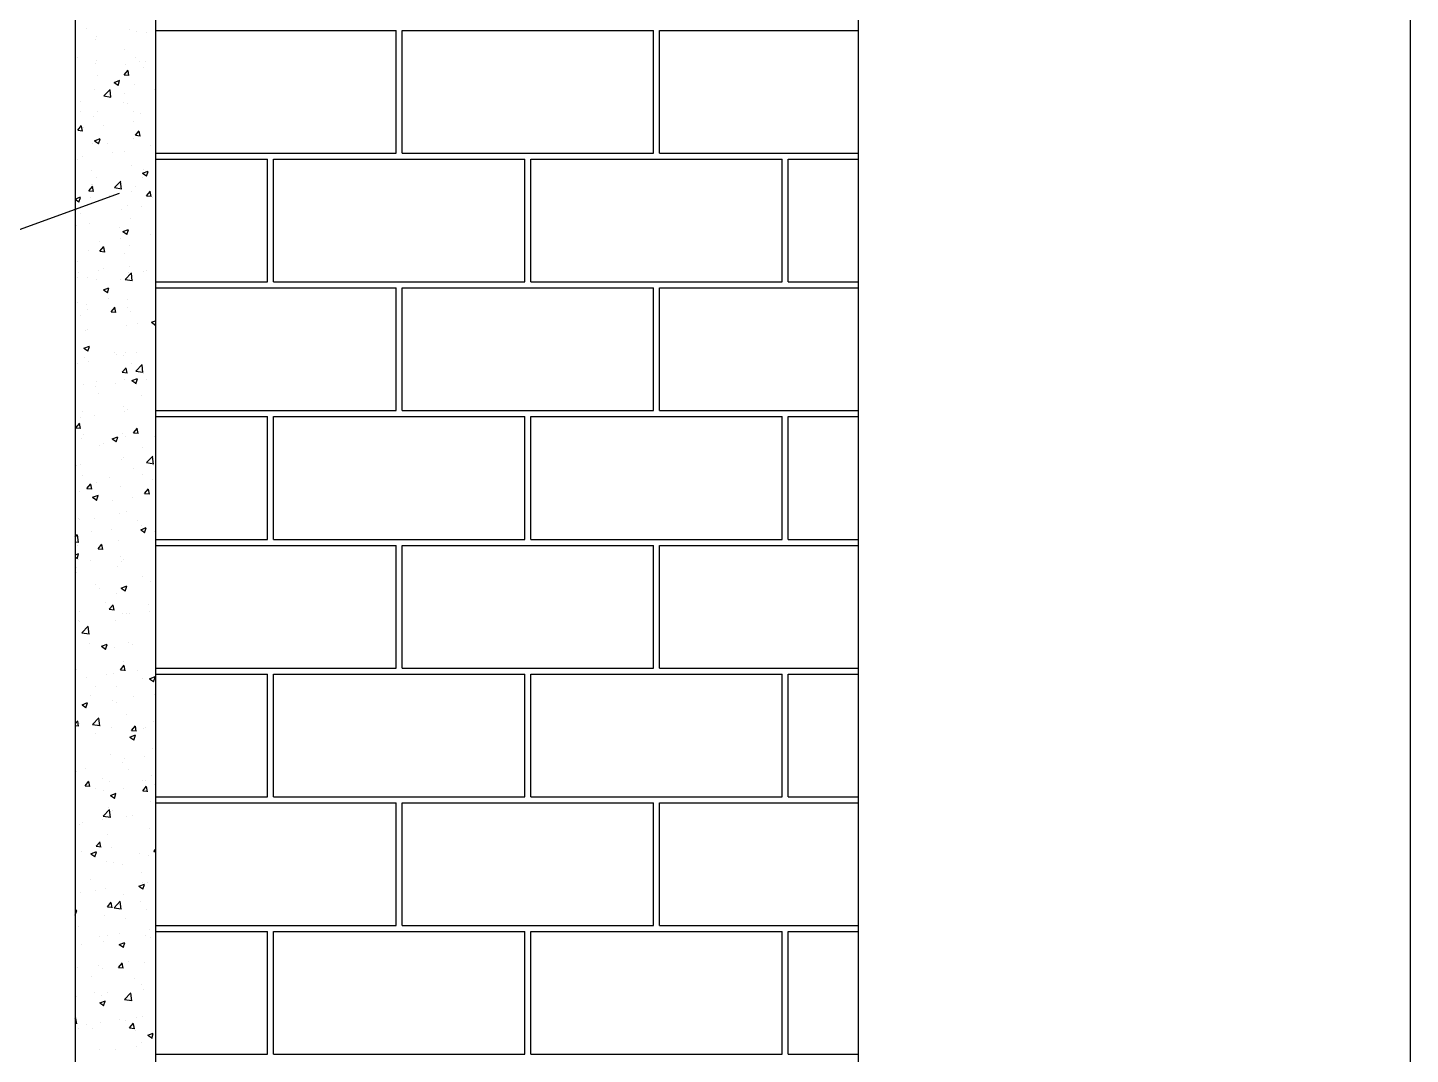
# Model space of a CAD drawing. Header units: metres. Extents: x 3396 to 3562, y 2179 to 2331.
# Drawn here: x 3523.224 to 3526.991, y 2245.48 to 2248.276 of the extents above; entities that cross this region are included whole.
import ezdxf

# ---------------------------------------------------------------- set-up
doc = ezdxf.new("R2010")
doc.units = ezdxf.units.M

# ---------------------------------------------------------------- blocks, each defined once
blk = doc.blocks.new('A$C70167D43')
at = {"color": 0}
for p, q in [((63.73, 286.7), (63.73, 649.47)), ((-26.88, 591.19), (-26.88, 330.66)), ((-17.58, 591.19), (-17.58, 330.66)), ((-55.26, 512.38), (-21.77, 524.54))]:
    blk.add_line(p, q, dxfattribs=at)
at = {"color": 2}
for p, q in [((-25.56, 543.62), (-25.56, 543.62)), ((-24.49, 542.35), (-24.49, 542.35)), ((-24.44, 542.67), (-24.44, 542.67)), ((-20.6, 543.41), (-20.6, 543.41)), ((-19.74, 543.26), (-19.74, 543.26)), ((-18.61, 543.12), (-18.61, 543.12)), ((-21.16, 541.12), (-21.16, 541.12)), ((-26.58, 540.19), (-26.58, 540.19)), ((-24.55, 539.57), (-24.55, 539.57)), ((-24.41, 539.93), (-24.41, 539.93)), ((-21.06, 539.45), (-21.06, 539.45)), ((-19.85, 540.17), (-19.85, 540.17)), ((-19.44, 539.72), (-19.44, 539.72)), ((-18.93, 539.08), (-18.93, 539.08)), ((-18.73, 539.76), (-18.73, 539.76)), ((-24.35, 538.15), (-24.35, 538.15)), ((-22.38, 537.34), (-21.73, 537.59)), ((-21.92, 536.98), (-21.74, 537.55)), ((-21.21, 538.23), (-20.76, 538.76)), ((-21.21, 538.23), (-20.66, 538.18)), ((-20.66, 538.13), (-20.77, 538.72)), ((-24.67, 536.47), (-24.67, 536.47)), ((-23.57, 535.78), (-22.84, 536.54)), ((-22.75, 535.62), (-22.85, 536.5)), ((-22.38, 537.34), (-21.92, 537.03)), ((-21.18, 536.09), (-21.18, 536.09)), ((-19.97, 537.07), (-19.97, 537.07)), ((-17.65, 536.55), (-17.65, 536.55)), ((-26.22, 535.18), (-26.22, 535.18)), ((-23.57, 535.78), (-22.74, 535.65)), ((-23.5, 535.78), (-23.5, 535.78)), ((-21.25, 534.97), (-21.25, 534.97)), ((-20.8, 534.89), (-20.8, 534.89)), ((-26.23, 533.96), (-26.23, 533.96)), ((-24.78, 533.38), (-24.78, 533.38)), ((-24.26, 533.93), (-24.26, 533.93)), ((-20.1, 532.88), (-20.1, 532.88)), ((-20.08, 533.97), (-20.08, 533.97)), ((-19.29, 533.72), (-19.29, 533.72)), ((-26.59, 531.81), (-26.15, 532.35)), ((-26.59, 531.81), (-26.04, 531.76)), ((-26.05, 531.72), (-26.15, 532.3)), ((-25.95, 532.11), (-25.95, 532.11)), ((-23.62, 532.42), (-23.62, 532.42)), ((-19.92, 531.23), (-19.47, 531.76)), ((-19.92, 531.23), (-19.36, 531.18)), ((-19.37, 531.14), (-19.48, 531.72)), ((-24.89, 530.28), (-24.89, 530.28)), ((-24.64, 530.59), (-23.99, 530.84)), ((-24.64, 530.59), (-24.18, 530.28)), ((-24.19, 530.24), (-24, 530.8)), ((-23.11, 530.24), (-23.11, 530.24)), ((-20.19, 530.87), (-20.19, 530.87)), ((-18.14, 530.03), (-18.14, 530.03)), ((-26.61, 528.41), (-26.61, 528.41)), ((-26.07, 528.75), (-26.07, 528.75)), ((-22.55, 529.21), (-22.55, 529.21)), ((-21.18, 529.34), (-21.18, 529.34)), ((-25.01, 527.18), (-25.01, 527.18)), ((-24.38, 526.36), (-24.38, 526.36)), ((-20.31, 527.78), (-20.31, 527.78)), ((-19.12, 526.32), (-19.12, 526.32)), ((-19.09, 526.85), (-18.44, 527.1)), ((-19.09, 526.85), (-18.63, 526.54)), ((-18.95, 527.3), (-18.95, 527.3)), ((-18.63, 526.49), (-18.45, 527.05)), ((-25.3, 524.81), (-24.85, 525.35)), ((-25.3, 524.81), (-24.75, 524.77)), ((-24.99, 525.54), (-24.99, 525.54)), ((-24.92, 525.49), (-24.92, 525.49)), ((-24.75, 524.72), (-24.86, 525.3)), ((-22.33, 525.18), (-21.61, 525.93)), ((-22.33, 525.18), (-21.51, 525.05)), ((-21.51, 525.01), (-21.62, 525.9)), ((-20.42, 524.68), (-20.42, 524.68)), ((-19.95, 525.28), (-19.95, 525.28)), ((-18.63, 524.23), (-18.18, 524.77)), ((-18.08, 524.14), (-18.19, 524.72)), ((-26.88, 523.86), (-26.26, 524.1)), ((-26.88, 523.83), (-26.45, 523.53)), ((-26.45, 523.49), (-26.26, 524.05)), ((-25.12, 524.08), (-25.12, 524.08)), ((-22.96, 524.24), (-22.96, 524.24)), ((-20.83, 523.11), (-20.83, 523.11)), ((-18.63, 524.23), (-18.07, 524.18)), ((-17.99, 524.03), (-17.99, 524.03)), ((-26.25, 522.18), (-26.25, 522.18)), ((-21.57, 522.65), (-21.57, 522.65)), ((-20.53, 521.58), (-20.53, 521.58)), ((-19.24, 522.96), (-19.24, 522.96)), ((-26.77, 520.76), (-26.77, 520.76)), ((-25.23, 520.99), (-25.23, 520.99)), ((-21.8, 520.55), (-21.8, 520.55)), ((-21.35, 520.1), (-20.7, 520.35)), ((-21.35, 520.1), (-20.89, 519.79)), ((-20.9, 519.74), (-20.71, 520.31)), ((-24.01, 518.98), (-24.01, 518.98)), ((-24.01, 517.82), (-23.56, 518.35)), ((-23.46, 517.72), (-23.57, 518.31)), ((-21.68, 519.29), (-21.68, 519.29)), ((-20.65, 518.49), (-20.65, 518.49)), ((-18.16, 519.75), (-18.16, 519.75)), ((-25.35, 517.89), (-25.35, 517.89)), ((-24.01, 517.82), (-23.46, 517.77)), ((-21.21, 517.56), (-21.21, 517.56)), ((-26.64, 516.62), (-26.64, 516.62)), ((-26.46, 515.31), (-26.46, 515.31)), ((-24.13, 515.62), (-24.13, 515.62)), ((-23.61, 515.79), (-23.61, 515.79)), ((-21.1, 514.57), (-20.37, 515.33)), ((-20.76, 515.39), (-20.76, 515.39)), ((-20.61, 516.08), (-20.61, 516.08)), ((-20.28, 514.41), (-20.38, 515.29)), ((-18.98, 515.51), (-18.98, 515.51)), ((-18.65, 515.58), (-18.65, 515.58)), ((-26.62, 514.75), (-26.62, 514.75)), ((-25.46, 514.79), (-25.46, 514.79)), ((-24.41, 514.58), (-24.41, 514.58)), ((-23.62, 513.35), (-22.97, 513.6)), ((-23.16, 513), (-22.97, 513.56)), ((-21.65, 514.54), (-21.65, 514.54)), ((-21.1, 514.57), (-20.27, 514.45)), ((-26.58, 511.95), (-26.58, 511.95)), ((-23.62, 513.35), (-23.16, 513.04)), ((-23.06, 512.41), (-23.06, 512.41)), ((-20.87, 512.29), (-20.87, 512.29)), ((-26.28, 510.39), (-26.28, 510.39)), ((-25.57, 511.69), (-25.57, 511.69)), ((-25.46, 511.06), (-25.46, 511.06)), ((-22.72, 510.82), (-22.27, 511.35)), ((-22.72, 510.82), (-22.16, 510.77)), ((-22.17, 510.72), (-22.28, 511.31)), ((-20.85, 511.33), (-20.85, 511.33)), ((-20.5, 510.85), (-20.5, 510.85)), ((-25.5, 508.74), (-25.5, 508.74)), ((-20.99, 509.19), (-20.99, 509.19)), ((-19.63, 509.51), (-19.63, 509.51)), ((-18.06, 509.61), (-17.58, 509.79)), ((-18.06, 509.61), (-17.6, 509.29)), ((-17.61, 509.25), (-17.58, 509.35)), ((-25.69, 508.6), (-25.69, 508.6)), ((-25.88, 506.61), (-25.23, 506.86)), ((-25.88, 506.61), (-25.42, 506.29)), ((-25.8, 505.5), (-25.8, 505.5)), ((-25.43, 506.25), (-25.24, 506.81)), ((-22.31, 506.1), (-22.31, 506.1)), ((-22.08, 505.84), (-22.08, 505.84)), ((-21.24, 505.77), (-21.24, 505.77)), ((-21.1, 506.1), (-21.1, 506.1)), ((-19.75, 506.15), (-19.75, 506.15)), ((-26.66, 504.84), (-26.66, 504.84)), ((-25.31, 505.06), (-25.31, 505.06)), ((-21.43, 503.82), (-20.98, 504.35)), ((-20.88, 503.72), (-20.99, 504.31)), ((-20.35, 504.85), (-20.35, 504.85)), ((-19.87, 503.97), (-19.14, 504.73)), ((-19.87, 503.97), (-19.04, 503.84)), ((-19.05, 503.81), (-19.15, 504.69)), ((-25.91, 502.4), (-25.91, 502.4)), ((-24.44, 502.8), (-24.44, 502.8)), ((-22.19, 502.48), (-22.19, 502.48)), ((-21.43, 503.82), (-20.87, 503.77)), ((-21.21, 503), (-21.21, 503)), ((-20.33, 502.86), (-19.68, 503.11)), ((-20.33, 502.86), (-19.87, 502.55)), ((-19.87, 502.5), (-19.68, 503.06)), ((-19.01, 503.73), (-19.01, 503.73)), ((-18.67, 502.94), (-18.67, 502.94)), ((-24.52, 502.17), (-24.52, 502.17)), ((-24.16, 501.37), (-24.16, 501.37)), ((-19.19, 501.16), (-19.19, 501.16)), ((-26.02, 499.31), (-26.02, 499.31)), ((-21.32, 499.9), (-21.32, 499.9)), ((-21.12, 499.27), (-21.12, 499.27)), ((-20.88, 499.54), (-20.88, 499.54)), ((-26.81, 497.4), (-26.36, 497.94)), ((-26.26, 497.31), (-26.37, 497.89)), ((-26.31, 498.61), (-26.31, 498.61)), ((-24.64, 498.81), (-24.64, 498.81)), ((-26.81, 497.4), (-26.26, 497.35)), ((-26.14, 496.21), (-26.14, 496.21)), ((-25.97, 496.61), (-25.97, 496.61)), ((-22.59, 496.11), (-21.94, 496.36)), ((-22.59, 496.11), (-22.13, 495.8)), ((-22.14, 495.76), (-21.95, 496.32)), ((-21.44, 496.8), (-21.44, 496.8)), ((-21.01, 496.4), (-21.01, 496.4)), ((-20.14, 496.82), (-19.69, 497.35)), ((-20.14, 496.82), (-19.58, 496.77)), ((-19.59, 496.73), (-19.7, 497.31)), ((-17.69, 496.38), (-17.69, 496.38)), ((-24.01, 495.36), (-24.01, 495.36)), ((-23.57, 495.61), (-23.57, 495.61)), ((-19.04, 495.15), (-19.04, 495.15)), ((-26.69, 493.06), (-26.69, 493.06)), ((-26.25, 493.11), (-26.25, 493.11)), ((-21.55, 493.71), (-21.55, 493.71)), ((-21.27, 493.99), (-21.27, 493.99)), ((-20.14, 492.71), (-20.14, 492.71)), ((-18.63, 493.37), (-17.91, 494.12)), ((-18.63, 493.37), (-17.8, 493.24)), ((-17.81, 493.2), (-17.92, 494.09)), ((-17.81, 493.02), (-17.81, 493.02)), ((-26.01, 491.94), (-26.01, 491.94)), ((-22.86, 491.67), (-22.86, 491.67)), ((-19.04, 491.95), (-19.04, 491.95)), ((-17.89, 491.46), (-17.89, 491.46)), ((-26.36, 490.01), (-26.36, 490.01)), ((-25.52, 490.4), (-25.07, 490.94)), ((-25.52, 490.4), (-24.97, 490.36)), ((-24.97, 490.31), (-25.08, 490.89)), ((-24.86, 489.37), (-24.2, 489.62)), ((-24.46, 491.02), (-24.46, 491.02)), ((-24.4, 489.01), (-24.21, 489.57)), ((-21.66, 490.61), (-21.66, 490.61)), ((-18.85, 489.82), (-18.4, 490.36)), ((-18.85, 489.82), (-18.29, 489.77)), ((-18.3, 489.73), (-18.41, 490.31)), ((-24.86, 489.37), (-24.39, 489.05)), ((-22.58, 489.04), (-22.58, 489.04)), ((-20.26, 489.35), (-20.26, 489.35)), ((-26.48, 486.92), (-26.48, 486.92)), ((-26.34, 486.83), (-26.34, 486.83)), ((-24.67, 486.92), (-24.67, 486.92)), ((-21.78, 487.51), (-21.78, 487.51)), ((-20.91, 487.76), (-20.91, 487.76)), ((-19.7, 486.71), (-19.7, 486.71)), ((-26.88, 484.77), (-26.6, 485.06)), ((-26.51, 484.14), (-26.61, 485.02)), ((-25.03, 485.37), (-25.03, 485.37)), ((-22.71, 485.67), (-22.71, 485.67)), ((-22.7, 485.68), (-22.7, 485.68)), ((-19.3, 485.62), (-18.65, 485.87)), ((-19.3, 485.62), (-18.84, 485.31)), ((-19.18, 486.14), (-19.18, 486.14)), ((-18.85, 485.26), (-18.66, 485.82)), ((-17.74, 485.46), (-17.74, 485.46)), ((-26.88, 484.23), (-26.5, 484.17)), ((-26.59, 483.82), (-26.59, 483.82)), ((-24.23, 483.41), (-23.78, 483.94)), ((-24.23, 483.41), (-23.67, 483.36)), ((-23.68, 483.31), (-23.79, 483.89)), ((-21.89, 484.41), (-21.89, 484.41)), ((-26.88, 482.71), (-26.47, 482.87)), ((-26.88, 482.46), (-26.66, 482.31)), ((-26.66, 482.26), (-26.48, 482.82)), ((-26.52, 482.19), (-26.52, 482.19)), ((-25.15, 482.01), (-25.15, 482.01)), ((-21.63, 482.47), (-21.63, 482.47)), ((-21.55, 481.98), (-21.55, 481.98)), ((-21.29, 482.21), (-21.29, 482.21)), ((-26.72, 481.28), (-26.72, 481.28)), ((-26.7, 480.72), (-26.7, 480.72)), ((-22, 481.32), (-22, 481.32)), ((-19.06, 480.17), (-19.06, 480.17)), ((-24.49, 479.23), (-24.49, 479.23)), ((-24.07, 478.8), (-24.07, 478.8)), ((-21.57, 478.87), (-20.91, 479.12)), ((-21.57, 478.87), (-21.1, 478.56)), ((-21.11, 478.51), (-20.92, 479.08)), ((-18.2, 479.57), (-18.2, 479.57)), ((-26.82, 477.62), (-26.82, 477.62)), ((-23.37, 477.23), (-23.37, 477.23)), ((-22.94, 476.41), (-22.49, 476.94)), ((-22.39, 476.31), (-22.5, 476.9)), ((-22.12, 478.22), (-22.12, 478.22)), ((-18.4, 477.02), (-18.4, 477.02)), ((-26.52, 475.13), (-26.52, 475.13)), ((-26.37, 476.19), (-26.37, 476.19)), ((-22.94, 476.41), (-22.38, 476.36)), ((-22.23, 475.12), (-22.23, 475.12)), ((-21.4, 475.98), (-21.4, 475.98)), ((-20.94, 475.98), (-20.94, 475.98)), ((-20.65, 475.9), (-20.65, 475.9)), ((-18.32, 476.21), (-18.32, 476.21)), ((-26.36, 475.05), (-26.36, 475.05)), ((-26.1, 473.7), (-25.37, 474.45)), ((-26.1, 473.7), (-25.27, 473.57)), ((-25.28, 473.53), (-25.38, 474.42)), ((-25.22, 472.5), (-25.22, 472.5)), ((-23.83, 472.13), (-23.18, 472.38)), ((-23.83, 472.13), (-23.37, 471.81)), ((-23.37, 471.77), (-23.19, 472.33)), ((-23.09, 472.23), (-23.09, 472.23)), ((-22.34, 472.02), (-22.34, 472.02)), ((-20.76, 472.54), (-20.76, 472.54)), ((-20.25, 472.29), (-20.25, 472.29)), ((-21.32, 470.43), (-21.32, 470.43)), ((-26.75, 469.5), (-26.75, 469.5)), ((-23.21, 468.87), (-23.21, 468.87)), ((-22.46, 468.93), (-22.46, 468.93)), ((-21.65, 469.41), (-21.2, 469.94)), ((-21.65, 469.41), (-21.09, 469.36)), ((-21.1, 469.31), (-21.21, 469.9)), ((-19.69, 469.33), (-19.69, 469.33)), ((-17.62, 469.62), (-17.62, 469.62)), ((-25.54, 468.56), (-25.54, 468.56)), ((-24.52, 467.45), (-24.52, 467.45)), ((-22.06, 467.53), (-22.06, 467.53)), ((-19.09, 468.38), (-19.09, 468.38)), ((-18.28, 468.38), (-17.62, 468.63)), ((-18.28, 468.38), (-17.81, 468.07)), ((-17.82, 468.02), (-17.63, 468.58)), ((-26.09, 465.38), (-25.44, 465.63)), ((-25.64, 465.02), (-25.45, 465.58)), ((-25.07, 466.49), (-25.07, 466.49)), ((-22.57, 465.83), (-22.57, 465.83)), ((-22.14, 465.67), (-22.14, 465.67)), ((-20.1, 466.28), (-20.1, 466.28)), ((-17.74, 466.53), (-17.74, 466.53)), ((-26.09, 465.38), (-25.63, 465.07)), ((-25.66, 465.2), (-25.66, 465.2)), ((-20.96, 464.2), (-20.96, 464.2)), ((-26.88, 463.17), (-26.58, 463.53)), ((-26.88, 462.98), (-26.48, 462.94)), ((-26.48, 462.9), (-26.59, 463.48)), ((-26.39, 463.26), (-26.39, 463.26)), ((-24.86, 463.09), (-24.14, 463.85)), ((-24.86, 463.09), (-24.03, 462.97)), ((-24.04, 462.93), (-24.15, 463.81)), ((-23.91, 462.8), (-23.91, 462.8)), ((-22.68, 462.73), (-22.68, 462.73)), ((-20.36, 462.41), (-19.91, 462.94)), ((-20.36, 462.41), (-19.8, 462.36)), ((-19.81, 462.32), (-19.92, 462.9)), ((-18.95, 462.59), (-18.95, 462.59)), ((-18.71, 462.77), (-18.71, 462.77)), ((-17.85, 463.43), (-17.85, 463.43)), ((-24.58, 462), (-24.58, 462)), ((-20.54, 461.63), (-19.89, 461.88)), ((-20.54, 461.63), (-20.08, 461.32)), ((-20.08, 461.27), (-19.9, 461.84)), ((-22.8, 459.63), (-22.8, 459.63)), ((-21.16, 459.1), (-21.16, 459.1)), ((-18.83, 459.41), (-18.83, 459.41)), ((-17.96, 460.33), (-17.96, 460.33)), ((-26.77, 457.71), (-26.77, 457.71)), ((-25.72, 458.05), (-25.72, 458.05)), ((-21.35, 458.64), (-21.35, 458.64)), ((-20.76, 457.84), (-20.76, 457.84)), ((-25.74, 455.99), (-25.29, 456.53)), ((-25.74, 455.99), (-25.18, 455.95)), ((-25.19, 455.9), (-25.3, 456.48)), ((-23.76, 456.8), (-23.76, 456.8)), ((-22.91, 456.54), (-22.91, 456.54)), ((-19.12, 456.6), (-19.12, 456.6)), ((-19.07, 455.41), (-18.62, 455.95)), ((-18.8, 456.59), (-18.8, 456.59)), ((-18.52, 455.32), (-18.63, 455.9)), ((-18.08, 457.23), (-18.08, 457.23)), ((-17.75, 456.2), (-17.75, 456.2)), ((-24.54, 455.67), (-24.54, 455.67)), ((-23.6, 455.43), (-23.6, 455.43)), ((-22.8, 454.88), (-22.15, 455.13)), ((-22.8, 454.88), (-22.34, 454.57)), ((-22.35, 454.53), (-22.16, 455.09)), ((-21.27, 455.74), (-21.27, 455.74)), ((-19.07, 455.41), (-18.51, 455.36)), ((-23.63, 452.49), (-22.9, 453.25)), ((-23.02, 453.44), (-23.02, 453.44)), ((-22.81, 452.33), (-22.91, 453.21)), ((-22.61, 453.11), (-22.61, 453.11)), ((-18.19, 454.14), (-18.19, 454.14)), ((-17.64, 452.9), (-17.64, 452.9)), ((-26.42, 451.48), (-26.42, 451.48)), ((-26.05, 451.76), (-26.05, 451.76)), ((-23.72, 452.07), (-23.72, 452.07)), ((-23.63, 452.49), (-22.8, 452.36)), ((-20.99, 452.41), (-20.99, 452.41)), ((-20.2, 452.53), (-20.2, 452.53)), ((-24.45, 449), (-24, 449.53)), ((-23.14, 450.34), (-23.14, 450.34)), ((-18.3, 451.04), (-18.3, 451.04)), ((-26.17, 448.4), (-26.17, 448.4)), ((-25.07, 448.14), (-24.42, 448.39)), ((-25.07, 448.14), (-24.6, 447.83)), ((-24.61, 447.78), (-24.42, 448.34)), ((-24.45, 449), (-23.89, 448.95)), ((-24.42, 448.35), (-24.42, 448.35)), ((-23.9, 448.9), (-24.01, 449.48)), ((-22.65, 448.86), (-22.65, 448.86)), ((-19.45, 448.14), (-19.45, 448.14)), ((-18.42, 447.94), (-18.42, 447.94)), ((-17.78, 448.41), (-17.58, 448.65)), ((-17.78, 448.41), (-17.58, 448.39)), ((-23.25, 447.24), (-23.25, 447.24)), ((-22.46, 447.1), (-22.46, 447.1)), ((-21.38, 446.86), (-21.38, 446.86)), ((-26.8, 445.93), (-26.8, 445.93)), ((-25.09, 445.19), (-25.09, 445.19)), ((-19.22, 445.96), (-19.22, 445.96)), ((-19.15, 444.82), (-19.15, 444.82)), ((-18.53, 444.84), (-18.53, 444.84)), ((-26.27, 443.62), (-26.27, 443.62)), ((-24.57, 443.89), (-24.57, 443.89)), ((-23.36, 444.15), (-23.36, 444.15)), ((-21.3, 443.41), (-21.3, 443.41)), ((-19.51, 444.39), (-18.86, 444.64)), ((-19.51, 444.39), (-19.05, 444.08)), ((-19.06, 444.03), (-18.87, 444.6)), ((-26.88, 441.56), (-26.68, 441.64)), ((-26.88, 441.03), (-26.69, 441.59)), ((-23.16, 442), (-22.71, 442.53)), ((-23.16, 442), (-22.6, 441.95)), ((-22.61, 441.9), (-22.72, 442.49)), ((-22.39, 441.89), (-21.67, 442.64)), ((-22.39, 441.89), (-21.57, 441.76)), ((-21.58, 441.72), (-21.68, 442.61)), ((-21.66, 442.29), (-21.66, 442.29)), ((-19.33, 442.6), (-19.33, 442.6)), ((-18.64, 441.75), (-18.64, 441.75)), ((-26.88, 441.09), (-26.87, 441.08)), ((-23.47, 441.05), (-23.47, 441.05)), ((-21.02, 440.63), (-21.02, 440.63)), ((-26.45, 439.7), (-26.45, 439.7)), ((-24.11, 438.62), (-24.11, 438.62)), ((-23.12, 438.66), (-23.12, 438.66)), ((-21.78, 438.93), (-21.78, 438.93)), ((-18.76, 438.65), (-18.76, 438.65)), ((-18.26, 439.4), (-18.26, 439.4)), ((-18.15, 438.45), (-18.15, 438.45)), ((-26.12, 437.62), (-26.12, 437.62)), ((-23.59, 437.95), (-23.59, 437.95)), ((-21.78, 437.64), (-21.13, 437.89)), ((-21.78, 437.64), (-21.31, 437.33)), ((-21.32, 437.29), (-21.13, 437.85)), ((-21.15, 437.41), (-21.15, 437.41)), ((-24.23, 435.26), (-24.23, 435.26)), ((-21.87, 435), (-21.42, 435.53)), ((-21.32, 434.9), (-21.43, 435.49)), ((-20.71, 435.73), (-20.71, 435.73)), ((-18.87, 435.55), (-18.87, 435.55)), ((-26.83, 434.15), (-26.83, 434.15)), ((-26.56, 434.95), (-26.56, 434.95)), ((-24.97, 433.93), (-24.97, 433.93)), ((-23.7, 434.85), (-23.7, 434.85)), ((-21.87, 435), (-21.31, 434.95)), ((-21.4, 435.08), (-21.4, 435.08)), ((-20, 433.72), (-20, 433.72)), ((-24.6, 432.11), (-24.6, 432.11)), ((-23.15, 432.06), (-23.15, 432.06)), ((-21.16, 431.28), (-20.44, 432.04)), ((-20.34, 431.12), (-20.44, 432)), ((-19.17, 433.04), (-19.17, 433.04)), ((-18.98, 432.46), (-18.98, 432.46)), ((-26.68, 431.59), (-26.68, 431.59)), ((-24.04, 430.9), (-23.39, 431.15)), ((-24.04, 430.9), (-23.58, 430.58)), ((-23.81, 431.76), (-23.81, 431.76)), ((-23.59, 430.54), (-23.4, 431.1)), ((-21.16, 431.28), (-20.33, 431.16)), ((-26.88, 429.02), (-26.8, 429.12)), ((-26.7, 428.49), (-26.81, 429.07)), ((-26.78, 429.17), (-26.78, 429.17)), ((-21.81, 428.97), (-21.81, 428.97)), ((-21.05, 428.85), (-21.05, 428.85)), ((-19.73, 429.16), (-19.73, 429.16)), ((-19.09, 429.36), (-19.09, 429.36)), ((-26.88, 428.55), (-26.69, 428.53)), ((-26.47, 427.92), (-26.47, 427.92)), ((-25.6, 428.39), (-25.6, 428.39)), ((-24.82, 427.93), (-24.82, 427.93)), ((-23.93, 428.66), (-23.93, 428.66)), ((-20.58, 428), (-20.13, 428.53)), ((-20.58, 428), (-20.02, 427.95)), ((-20.03, 427.91), (-20.14, 428.49)), ((-19.85, 427.72), (-19.85, 427.72)), ((-18.49, 427.15), (-17.84, 427.4)), ((-18.49, 427.15), (-18.02, 426.84)), ((-18.03, 426.79), (-17.84, 427.36)), ((-24.04, 425.56), (-24.04, 425.56)), ((-19.84, 425.8), (-19.84, 425.8)), ((-19.21, 426.26), (-19.21, 426.26)), ((-22.17, 425.49), (-22.17, 425.49))]:
    blk.add_line(p, q, dxfattribs=at)
at = {"color": 4}
for p, q in [((-17.58, 543.35), (10.24, 543.35)), ((10.24, 529.16), (10.24, 543.35)), ((10.94, 529.16), (10.94, 543.35)), ((10.94, 543.35), (40.02, 543.35)), ((40.02, 529.16), (40.02, 543.35)), ((40.71, 529.16), (40.71, 543.35)), ((40.71, 543.35), (63.73, 543.35)), ((-17.58, 529.16), (10.24, 529.16)), ((-17.58, 528.46), (-4.64, 528.46)), ((-4.64, 514.27), (-4.64, 528.46)), ((-3.95, 528.46), (25.13, 528.46)), ((-3.95, 514.27), (-3.95, 528.46)), ((10.94, 529.16), (40.02, 529.16)), ((25.13, 514.27), (25.13, 528.46)), ((25.83, 528.46), (54.9, 528.46)), ((25.83, 514.27), (25.83, 528.46)), ((40.71, 529.16), (63.73, 529.16)), ((54.9, 514.27), (54.9, 528.46)), ((55.6, 528.46), (63.73, 528.46)), ((55.6, 514.27), (55.6, 528.46)), ((-17.58, 514.27), (-4.64, 514.27)), ((-17.58, 513.58), (10.24, 513.58)), ((-3.95, 514.27), (25.13, 514.27)), ((10.24, 499.39), (10.24, 513.58)), ((10.94, 513.58), (40.02, 513.58)), ((10.94, 499.39), (10.94, 513.58)), ((25.83, 514.27), (54.9, 514.27)), ((40.02, 499.39), (40.02, 513.58)), ((40.71, 513.58), (63.73, 513.58)), ((40.71, 499.39), (40.71, 513.58)), ((55.6, 514.27), (63.73, 514.27)), ((-17.58, 499.39), (10.24, 499.39)), ((10.94, 499.39), (40.02, 499.39)), ((40.71, 499.39), (63.73, 499.39)), ((-17.58, 498.69), (-4.64, 498.69)), ((-4.64, 484.5), (-4.64, 498.69)), ((-3.95, 498.69), (25.13, 498.69)), ((-3.95, 484.5), (-3.95, 498.69)), ((25.13, 484.5), (25.13, 498.69)), ((25.83, 498.69), (54.9, 498.69)), ((25.83, 484.5), (25.83, 498.69)), ((54.9, 484.5), (54.9, 498.69)), ((55.6, 498.69), (63.73, 498.69)), ((55.6, 484.5), (55.6, 498.69)), ((-17.58, 484.5), (-4.64, 484.5)), ((-17.58, 483.8), (10.24, 483.8)), ((-3.95, 484.5), (25.13, 484.5)), ((10.24, 469.61), (10.24, 483.8)), ((10.94, 483.8), (40.02, 483.8)), ((10.94, 469.61), (10.94, 483.8)), ((25.83, 484.5), (54.9, 484.5)), ((40.02, 469.61), (40.02, 483.8)), ((40.71, 483.8), (63.73, 483.8)), ((40.71, 469.61), (40.71, 483.8)), ((55.6, 484.5), (63.73, 484.5)), ((-17.58, 469.61), (10.24, 469.61)), ((-17.58, 468.91), (-4.64, 468.91)), ((-4.64, 454.72), (-4.64, 468.91)), ((-3.95, 468.91), (25.13, 468.91)), ((-3.95, 454.72), (-3.95, 468.91)), ((10.94, 469.61), (40.02, 469.61)), ((25.13, 454.72), (25.13, 468.91)), ((25.83, 468.91), (54.9, 468.91)), ((25.83, 454.72), (25.83, 468.91)), ((40.71, 469.61), (63.73, 469.61)), ((54.9, 454.72), (54.9, 468.91)), ((55.6, 468.91), (63.73, 468.91)), ((55.6, 454.72), (55.6, 468.91)), ((-17.58, 454.72), (-4.64, 454.72)), ((-3.95, 454.72), (25.13, 454.72)), ((25.83, 454.72), (54.9, 454.72)), ((55.6, 454.72), (63.73, 454.72)), ((-17.58, 454.03), (10.24, 454.03)), ((10.24, 439.84), (10.24, 454.03)), ((10.94, 454.03), (40.02, 454.03)), ((10.94, 439.84), (10.94, 454.03)), ((40.02, 439.84), (40.02, 454.03)), ((40.71, 454.03), (63.73, 454.03)), ((40.71, 439.84), (40.71, 454.03)), ((-17.58, 439.84), (10.24, 439.84)), ((-17.58, 439.14), (-4.64, 439.14)), ((-4.64, 424.95), (-4.64, 439.14)), ((-3.95, 439.14), (25.13, 439.14)), ((-3.95, 424.95), (-3.95, 439.14)), ((10.94, 439.84), (40.02, 439.84)), ((25.13, 424.95), (25.13, 439.14)), ((25.83, 439.14), (54.9, 439.14)), ((25.83, 424.95), (25.83, 439.14)), ((40.71, 439.84), (63.73, 439.84)), ((54.9, 424.95), (54.9, 439.14)), ((55.6, 439.14), (63.73, 439.14)), ((55.6, 424.95), (55.6, 439.14)), ((-17.58, 424.95), (-4.64, 424.95)), ((-3.95, 424.95), (25.13, 424.95)), ((25.83, 424.95), (54.9, 424.95)), ((55.6, 424.95), (63.73, 424.95))]:
    blk.add_line(p, q, dxfattribs=at)
blk.add_lwpolyline([(-1221.36, 664.64), (127.58, 664.64), (127.58, -192.13), (-1221.36, -192.13)], close=True)

msp = doc.modelspace()

# ---------------------------------------------------------------- block references
at = {"color": 4, "xscale": 0.0235484873523179, "yscale": 0.0235484873523179, "zscale": 0.0235484873523179}
msp.add_blockref('A$C70167D43', (3523.98634, 2235.47329), dxfattribs=at)

doc.saveas('drawing.dxf')
